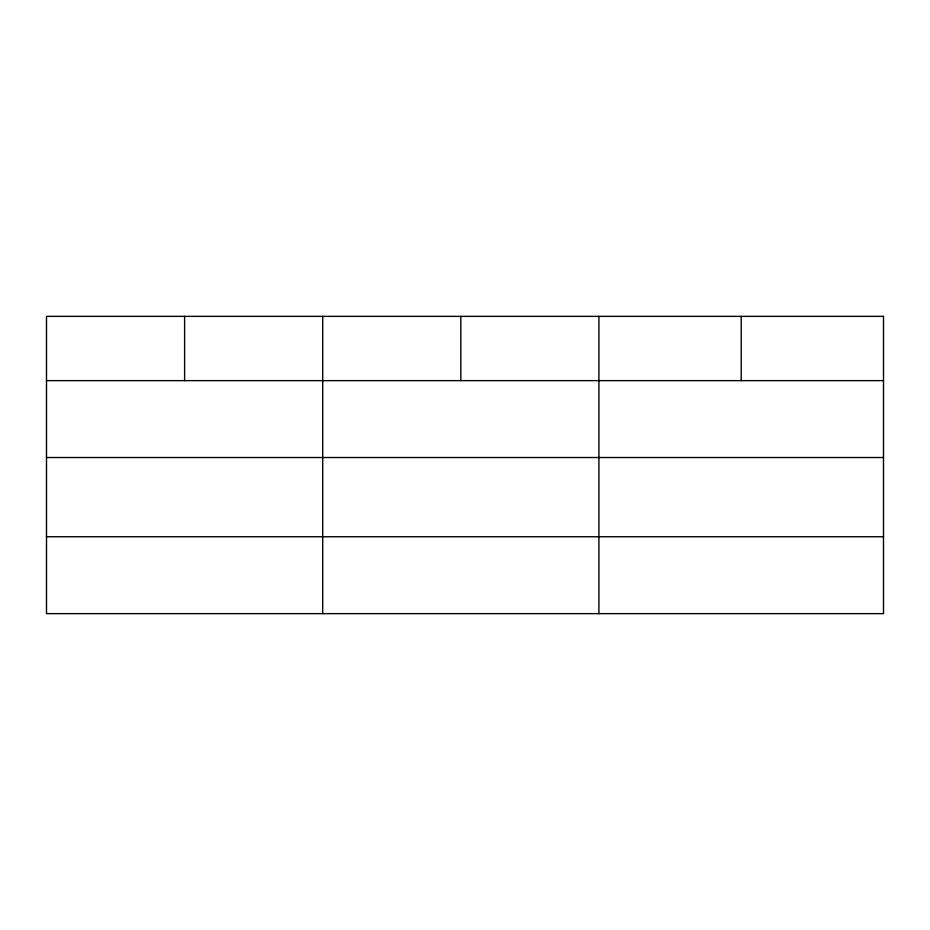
<?xml version="1.0" encoding="UTF-8"?>
<svg xmlns="http://www.w3.org/2000/svg" width="930" height="930" viewBox="0 0 930 930"><rect width="100%" height="100%" fill="white"/><g stroke="black" fill="none" stroke-linecap="round" stroke-linejoin="round"><path stroke-width="1.4" d="M46.5 380.637L883.5 380.637M46.5 457.525L883.5 457.525M46.5 536.75L883.5 536.75M741.21 316.363L741.21 380.637M598.92 316.363L598.92 613.637M460.815 316.363L460.815 380.637M322.71 316.363L322.71 613.637M184.605 316.363L184.605 380.637M883.5 316.363L46.5 316.363L46.5 613.637L883.5 613.637L883.5 316.363"/></g></svg>
